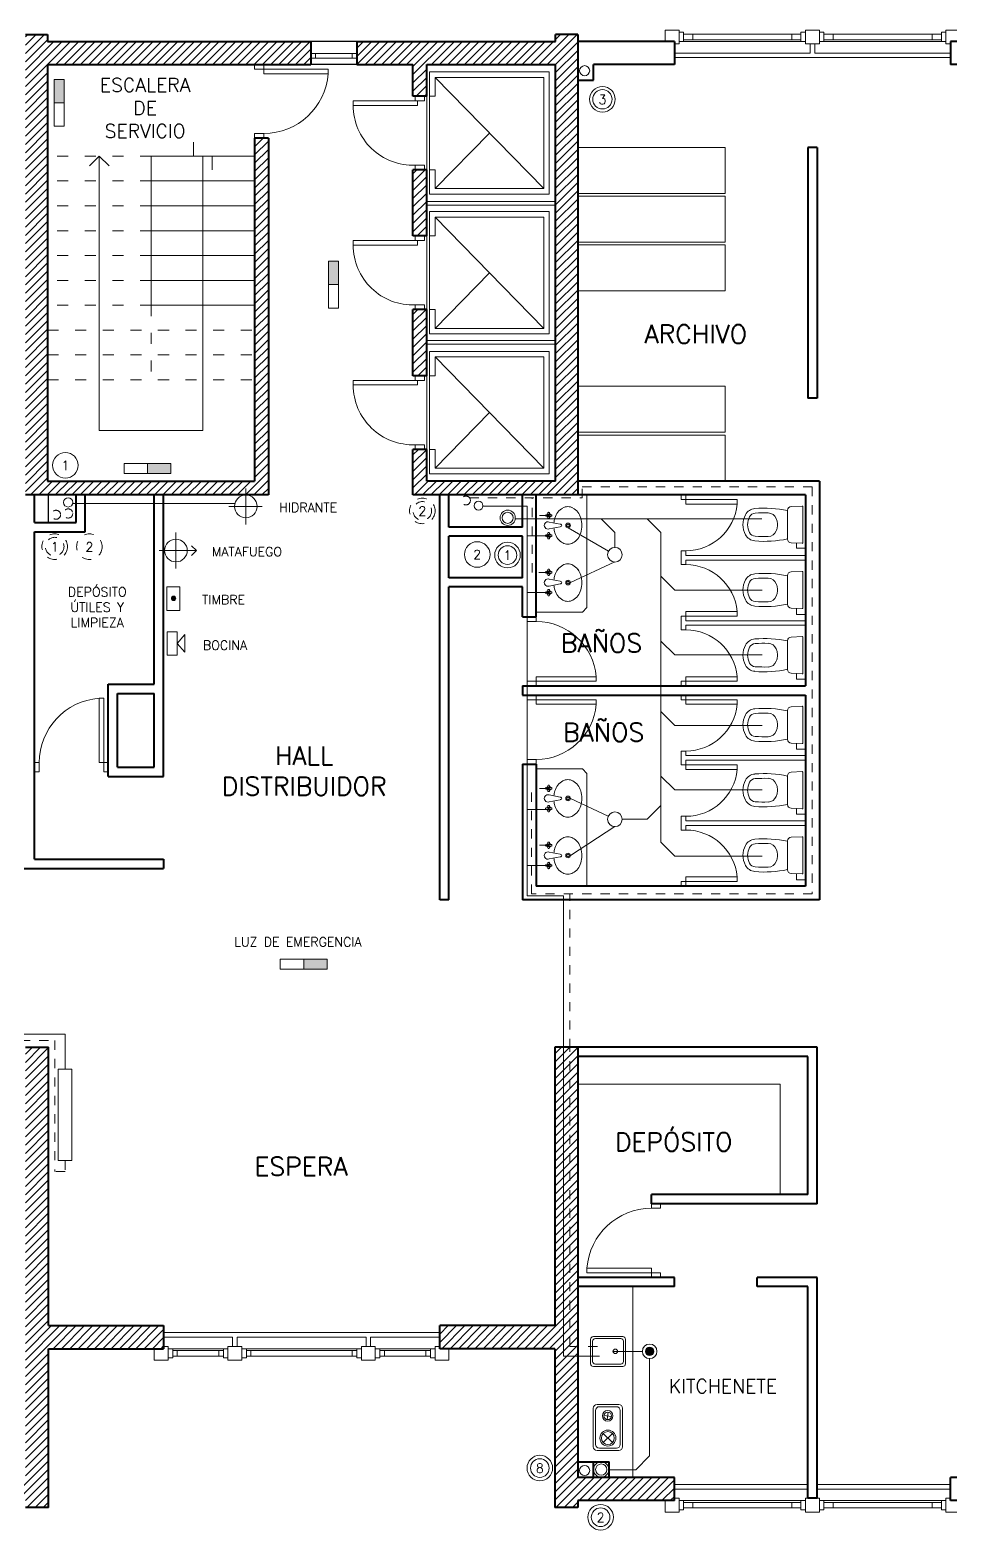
# Model space of a CAD drawing. Extents: x 1018 to 1352, y -109 to 184.
# Drawn here: x 1225.8 to 1235.8, y 7.51 to 23.8 of the extents above; entities that cross this region are included whole.
import ezdxf

# ---------------------------------------------------------------- set-up
doc = ezdxf.new("R2010")
doc.units = 0
doc.header["$LTSCALE"] = 0.5
doc.linetypes.add('ACAD_ISO03W100', pattern=[30, 12, -18])
doc.linetypes.add('DASHED', pattern=[19.05, 12.7, -6.35])
for name, color, linetype, lineweight in [('Agua caliente', 230, 'CONTINUOUS', 18), ('Agua fria', 5, 'ACAD_ISO03W100', 18), ('Carpintería', 55, 'CONTINUOUS', 20), ('Desague primario', 10, 'CONTINUOUS', 18), ('Desague secundario', 30, 'CONTINUOUS', 18), ('Detalles .05', 243, 'CONTINUOUS', 5), ('Detalles 01', 8, 'CONTINUOUS', 9), ('Equipamiento fijo', 31, 'CONTINUOUS', 13), ('Equipamiento movil', 33, 'CONTINUOUS', 9), ('Muros corte', 7, 'CONTINUOUS', 40), ('Muros vista', 253, 'CONTINUOUS', 25), ('Pisos', 252, 'CONTINUOUS', 18), ('Pluviales', 41, 'CONTINUOUS', 18), ('Proyección', 4, 'ACAD_ISO03W100', 18), ('Punta 01', 6, 'CONTINUOUS', 9), ('Punta 015', 64, 'CONTINUOUS', 13), ('Punta 02', 11, 'CONTINUOUS', 20), ('Sist. contra incendio', 1, 'CONTINUOUS', 18), ('Ventilación', 105, 'CONTINUOUS', 18)]:
    doc.layers.add(name, color=color, linetype=linetype, lineweight=lineweight)
doc.styles.add('Texto 1 mm', font='simplex.shx', dxfattribs={"height": 0.1})
doc.styles.add('Texto 1.5 mm', font='simplex.shx', dxfattribs={"height": 0.15})
doc.styles.add('Texto 2 mm', font='simplex.shx', dxfattribs={"height": 0.2})
pattern_1 = [(45, (190.6, -104.45304), (-0.0449012806, 0.0449012806), [])]
pattern_2 = [(45, (60.8, -104.45304), (-0.0449012806, 0.0449012806), [])]

# ---------------------------------------------------------------- blocks, each defined once
blk = doc.blocks.new('inodoro')
at = {"layer": 'Equipamiento fijo'}
for p, q in [((-0.157, 0.165), (0.157, 0.165)), ((-0.197, 0.127), (-0.202, 0.008)), ((0.194, 0), (-0.194, 0)), ((0.197, 0.127), (0.202, 0.008))]:
    blk.add_line(p, q, dxfattribs=at)
for centre, radius, start, end in [((1.09, 0.422), 1.27, 175.4777, 191.6858), ((-0.051, 0.512), 0.125, 117.5857, 175.5072), ((1.095, 0.422), 1.224, 175.5072, 182.1425), ((-0.051, 0.512), 0.075, 117.5857, 175.5072), ((0, 0.415), 0.235, 90, 117.5857), ((0, 0.415), 0.185, 90, 117.5857), ((0, 0.415), 0.235, 62.4143, 90), ((0, 0.415), 0.185, 62.4143, 90), ((0.051, 0.512), 0.075, 4.4928, 62.4143), ((0.051, 0.512), 0.125, 4.4928, 62.4143), ((-1.095, 0.422), 1.224, 357.8575, 4.4928), ((-1.024, 0.418), 1.205, 347.8749, 4.9616), ((-0.028, 0.381), 0.101, 182.7072, 247.2321), ((0.028, 0.381), 0.101, 292.7679, 357.2928), ((-0.157, 0.125), 0.04, 90, 177.3974), ((-0.014, 0.396), 0.12, 243.7978, 262.0389), ((0, 0.483), 0.208, 261.594, 278.406), ((0.014, 0.396), 0.12, 277.9611, 296.2022), ((0.157, 0.125), 0.04, 2.6026, 90), ((-0.194, 0.008), 0.00803, 177.6578, 269.7397), ((0.195, 0.007), 0.00742, 265.6488, 0.2402), ((0.194, 0.008), 0.008, 355.889, 2.6026)]:
    blk.add_arc(centre, radius, start, end, dxfattribs=at)
blk = doc.blocks.new('Lavamanos')
at = {"layer": 'Equipamiento movil'}
for p, q in [((-0.118, -0.158), (-0.138, -0.154)), ((-0.114, -0.154), (-0.118, -0.133)), ((-0.105, -0.154), (-0.101, -0.133)), ((-0.101, -0.158), (-0.08, -0.154)), ((-0.015, -0.037), (-0.038, -0.156)), ((0.013, -0.037), (0.036, -0.156)), ((0.102, -0.158), (0.081, -0.154)), ((0.106, -0.154), (0.102, -0.133)), ((0.115, -0.154), (0.119, -0.133)), ((0.119, -0.158), (0.14, -0.154)), ((-0.118, -0.167), (-0.138, -0.171)), ((-0.114, -0.171), (-0.118, -0.192)), ((-0.105, -0.171), (-0.101, -0.192)), ((-0.101, -0.167), (-0.08, -0.171)), ((0.102, -0.167), (0.081, -0.171)), ((0.106, -0.171), (0.102, -0.192)), ((0.115, -0.171), (0.119, -0.192)), ((0.119, -0.167), (0.14, -0.171))]:
    blk.add_line(p, q, dxfattribs=at)
for centre, radius in [((-0.001, 0.048), 0.0249), ((-0.001, 0.048), 0.014), ((-0.109, -0.162), 0.00541), ((0.11, -0.162), 0.00541)]:
    blk.add_circle(centre, radius, dxfattribs=at)
for centre, radius, start, end in [((-0.019, -0.016), 0.211, 107.1746, 126.7285), ((-0.001, -0.075), 0.272, 90, 107.1746), ((-0.001, -0.075), 0.272, 72.8254, 90), ((0.017, -0.016), 0.211, 53.2715, 72.8254), ((-0.09, 0.045), 0.115, 150.9639, 180), ((-0.09, 0.045), 0.115, 180, 209.0361), ((-0.047, 0.021), 0.164, 126.7285, 150.9639), ((0.045, 0.021), 0.164, 29.0361, 53.2715), ((0.088, 0.045), 0.115, 0, 29.0361), ((0.088, 0.045), 0.115, 330.9639, 360), ((-0.047, 0.069), 0.164, 209.0361, 233.2715), ((-0.019, 0.106), 0.211, 233.2715, 252.8254), ((-0.136, -0.163), 0.00882, 105.2781, 254.7219), ((-0.109, -0.162), 0.0226, 108.6122, 162.265), ((-0.109, -0.136), 0.00882, 15.2781, 164.7219), ((-0.109, -0.162), 0.00976, 119.0054, 153.1041), ((-0.117, -0.163), 0.00254, 349.6493, 12.8593), ((-0.109, -0.155), 0.00254, 259.6493, 282.8593), ((-0.109, -0.162), 0.00976, 29.0054, 63.1041), ((-0.101, -0.162), 0.00254, 169.6493, 192.8593), ((-0.109, -0.162), 0.0226, 18.6122, 72.265), ((-0.001, 0.165), 0.272, 252.8254, 264.2829), ((-0.083, -0.162), 0.00882, 285.2781, 74.7219), ((-0.001, -0.171), 0.0398, 158.1761, 21.8239), ((-0.001, -0.035), 0.014, 352.3829, 187.2442), ((-0.001, 0.165), 0.272, 275.7171, 287.1746), ((0.084, -0.162), 0.00882, 105.2781, 254.7219), ((0.017, 0.106), 0.211, 287.1746, 306.7285), ((0.11, -0.162), 0.0226, 107.735, 161.3878), ((0.111, -0.136), 0.00882, 15.2781, 164.7219), ((0.11, -0.162), 0.00976, 116.8959, 150.9946), ((0.103, -0.162), 0.00254, 347.1407, 10.3507), ((0.111, -0.155), 0.00254, 257.1407, 280.3507), ((0.11, -0.162), 0.00976, 26.8959, 60.9946), ((0.118, -0.163), 0.00254, 167.1407, 190.3507), ((0.11, -0.162), 0.0226, 17.735, 71.3878), ((0.137, -0.163), 0.00882, 285.2781, 74.7219), ((0.045, 0.069), 0.164, 306.7285, 330.9639), ((-0.109, -0.162), 0.0226, 198.6122, 252.265), ((-0.109, -0.162), 0.00976, 209.0054, 243.1041), ((-0.109, -0.189), 0.00882, 195.2781, 344.7219), ((-0.109, -0.17), 0.00254, 79.6493, 102.8593), ((-0.109, -0.162), 0.00976, 299.0054, 333.1041), ((-0.109, -0.162), 0.0226, 288.6122, 342.265), ((0.11, -0.162), 0.0226, 197.735, 251.3878), ((0.11, -0.162), 0.00976, 206.8959, 240.9946), ((0.11, -0.189), 0.00882, 195.2781, 344.7219), ((0.11, -0.17), 0.00254, 77.1407, 100.3507), ((0.11, -0.162), 0.00976, 296.8959, 330.9946), ((0.11, -0.162), 0.0226, 287.735, 341.3878)]:
    blk.add_arc(centre, radius, start, end, dxfattribs=at)

msp = doc.modelspace()

# ---------------------------------------------------------------- hatches: boundary and pattern name
at = {"layer": 'Desague primario'}
msp.add_hatch(color=256, dxfattribs=at).paths.add_polyline_path([(1232.573, 9.448, 1), (1232.48, 9.448, 1)])
at = {"layer": 'Detalles 01'}
h = msp.add_hatch(dxfattribs=at)
h.set_pattern_fill('ANSI31,_O', color=256, scale=0.02)
h.set_pattern_definition([(45, (0, -104.45304), (-0.0449012806, 0.0449012806), [])])
h.paths.add_polyline_path([(1228.846, 23.677), (1227.746, 23.677), (1227.746, 23.427), (1228.846, 23.427)])
h.paths.add_polyline_path([(1227.746, 23.677), (1225.986, 23.677), (1225.986, 23.752), (1225.746, 23.752), (1225.746, 18.752), (1227.746, 18.752), (1227.746, 18.902), (1225.986, 18.902), (1225.986, 23.427), (1227.746, 23.427)])
h.paths.add_polyline_path([(1228.386, 22.627), (1228.236, 22.627), (1228.236, 18.902), (1227.746, 18.902), (1227.746, 18.752), (1228.386, 18.752)])
h = msp.add_hatch(dxfattribs=at)
h.set_pattern_fill('ANSI31', color=256, scale=0.02, style=0)
h.set_pattern_definition(pattern_1)
h.paths.add_polyline_path([(1231.746, 23.752), (1231.506, 23.752), (1231.506, 23.677), (1229.346, 23.677), (1229.346, 23.427), (1229.956, 23.427), (1229.956, 23.083), (1230.106, 23.083), (1230.106, 23.427), (1231.506, 23.427), (1231.506, 18.902), (1230.106, 18.902), (1230.106, 19.246), (1229.956, 19.246), (1229.956, 18.752), (1231.746, 18.752)])
h.paths.add_polyline_path([(1230.106, 22.283), (1229.956, 22.283), (1229.956, 21.565), (1230.106, 21.565)], flags=17)
h = msp.add_hatch(dxfattribs=at)
h.set_pattern_fill('ANSI31', color=256, scale=0.02, style=0)
h.set_pattern_definition(pattern_1)
h.paths.add_polyline_path([(1230.106, 20.765), (1229.956, 20.765), (1229.956, 20.046), (1230.106, 20.046)])
h = msp.add_hatch(dxfattribs=at)
h.set_pattern_fill('ANSI31,_O', color=256, scale=0.02)
h.set_pattern_definition(pattern_2)
h.paths.add_polyline_path([(1225.746, 8.077), (1224.696, 8.077), (1224.696, 7.827), (1225.746, 7.827), (1225.746, 7.752), (1225.996, 7.752), (1225.996, 9.477), (1227.246, 9.477), (1227.246, 9.727), (1225.996, 9.727), (1225.996, 12.752), (1225.746, 12.752)])
h = msp.add_hatch(dxfattribs=at)
h.set_pattern_fill('ANSI31,_O', color=256, scale=0.02)
h.set_pattern_definition(pattern_2)
h.paths.add_polyline_path([(1231.746, 12.752), (1231.496, 12.752), (1231.496, 9.727), (1230.246, 9.727), (1230.246, 9.477), (1231.496, 9.477), (1231.496, 7.752), (1231.746, 7.752), (1231.746, 7.827), (1232.796, 7.827), (1232.796, 8.077), (1231.746, 8.077)])
at = {"layer": 'Punta 01', "lineweight": 20, "ltscale": 0.01}
for points in [[(1226.059, 23.01), (1226.168, 23.01), (1226.168, 23.264), (1226.059, 23.264)], [(1229.037, 21.036), (1229.146, 21.036), (1229.146, 21.29), (1229.037, 21.29)], [(1227.073, 19.092), (1227.073, 18.983), (1227.327, 18.983), (1227.327, 19.092)], [(1227.379, 17.628, 1), (1227.331, 17.628, 1)], [(1228.769, 13.709), (1228.769, 13.6), (1229.023, 13.6), (1229.023, 13.709)]]:
    msp.add_hatch(color=256, dxfattribs=at).paths.add_polyline_path(points)

# ---------------------------------------------------------------- linework, layer by layer
at = {"layer": 'Agua caliente', "lineweight": 20, "ltscale": 0.01}
for p, q in [((1230.719, 18.629), (1231.197, 18.629)), ((1231.197, 18.629), (1231.197, 14.726)), ((1231.431, 18.308), (1231.197, 18.308)), ((1231.431, 17.691), (1231.197, 17.691)), ((1231.431, 15.336), (1231.197, 15.336)), ((1231.431, 14.726), (1231.197, 14.726)), ((1231.197, 14.726), (1231.197, 14.397)), ((1231.197, 14.397), (1231.592, 14.397)), ((1231.592, 14.397), (1231.592, 12.743)), ((1225.641, 12.892), (1226.176, 12.892)), ((1226.176, 12.892), (1226.176, 12.513)), ((1231.592, 12.752), (1231.592, 9.394)), ((1231.592, 9.394), (1231.981, 9.394))]:
    msp.add_line(p, q, dxfattribs=at)
for centre, radius in [((1230.668, 18.634), 0.0486), ((1230.654, 18.104), 0.139)]:
    msp.add_circle(centre, radius, dxfattribs=at)
at = {"layer": 'Agua fria', "linetype": 'DASHED', "lineweight": 20, "ltscale": 0.01}
for p, q in [((1231.795, 18.719), (1231.795, 18.839)), ((1231.795, 18.839), (1234.294, 18.839)), ((1234.294, 18.839), (1234.294, 14.419)), ((1230.57, 18.719), (1231.795, 18.719)), ((1231.252, 17.91), (1231.252, 18.719)), ((1231.431, 18.528), (1231.252, 18.528)), ((1234.123, 18.228), (1234.123, 18.173)), ((1234.123, 18.173), (1234.294, 18.173)), ((1231.423, 17.91), (1231.252, 17.91)), ((1234.123, 17.52), (1234.123, 17.453)), ((1234.123, 17.453), (1234.294, 17.453)), ((1234.123, 16.812), (1234.123, 16.751)), ((1234.123, 16.751), (1234.294, 16.751)), ((1234.123, 16.053), (1234.123, 15.991)), ((1234.123, 15.991), (1234.294, 15.991)), ((1231.242, 14.419), (1231.242, 15.563)), ((1231.431, 15.563), (1231.242, 15.563)), ((1234.123, 15.345), (1234.123, 15.284)), ((1234.123, 15.284), (1234.294, 15.284)), ((1231.431, 14.946), (1231.242, 14.946)), ((1234.123, 14.637), (1234.123, 14.57)), ((1234.123, 14.57), (1234.294, 14.57)), ((1234.294, 14.419), (1231.242, 14.419))]:
    msp.add_line(p, q, dxfattribs=at)
at = {"layer": 'Agua fria', "lineweight": 20, "ltscale": 0.01}
for p, q in [((1231.659, 12.743), (1231.659, 14.419)), ((1225.696, 12.824), (1226.065, 12.824)), ((1226.065, 12.824), (1226.065, 11.4)), ((1231.659, 9.5), (1231.659, 12.752)), ((1226.176, 11.521), (1226.176, 11.4)), ((1226.176, 11.4), (1226.065, 11.4)), ((1231.659, 9.5), (1231.982, 9.5))]:
    msp.add_line(p, q, dxfattribs=at)
at = {"layer": 'Agua fria', "linetype": 'DASHED', "lineweight": 20, "ltscale": 0.01}
for centre, radius in [((1230.531, 18.691), 0.0486), ((1226.079, 18.536), 0.0486), ((1226.21, 18.55), 0.0498), ((1230.058, 18.578), 0.139), ((1230.058, 18.578), 0.101), ((1226.064, 18.19), 0.139), ((1226.064, 18.19), 0.101), ((1226.441, 18.189), 0.139)]:
    msp.add_circle(centre, radius, dxfattribs=at)
at = {"layer": 'Carpintería'}
for p, q in [((1232.846, 23.802), (1232.696, 23.802)), ((1232.696, 23.802), (1232.696, 23.677)), ((1232.846, 23.802), (1232.846, 23.652)), ((1234.371, 23.802), (1234.221, 23.802)), ((1234.221, 23.802), (1234.221, 23.652)), ((1234.371, 23.802), (1234.371, 23.652)), ((1235.746, 23.802), (1235.746, 23.652)), ((1235.746, 23.802), (1235.896, 23.802)), ((1232.846, 23.652), (1232.796, 23.652)), ((1232.846, 23.777), (1232.896, 23.777)), ((1232.896, 23.677), (1232.846, 23.677)), ((1232.896, 23.777), (1232.896, 23.677)), ((1232.896, 23.757), (1234.171, 23.757)), ((1232.896, 23.697), (1234.171, 23.697)), ((1232.996, 23.757), (1232.996, 23.697)), ((1234.071, 23.757), (1234.071, 23.697)), ((1234.221, 23.777), (1234.171, 23.777)), ((1234.171, 23.677), (1234.171, 23.777)), ((1234.171, 23.677), (1234.221, 23.677)), ((1234.371, 23.652), (1234.221, 23.652)), ((1234.371, 23.777), (1234.421, 23.777)), ((1234.421, 23.677), (1234.371, 23.677)), ((1234.421, 23.777), (1234.421, 23.677)), ((1234.421, 23.757), (1235.696, 23.757)), ((1234.421, 23.697), (1235.696, 23.697)), ((1234.521, 23.757), (1234.521, 23.697)), ((1235.596, 23.757), (1235.596, 23.697)), ((1235.696, 23.777), (1235.696, 23.677)), ((1235.746, 23.777), (1235.696, 23.777)), ((1235.696, 23.677), (1235.746, 23.677)), ((1235.746, 23.652), (1235.796, 23.652)), ((1229.346, 23.547), (1228.846, 23.547)), ((1229.346, 23.497), (1228.846, 23.497)), ((1228.896, 23.547), (1228.896, 23.497)), ((1229.296, 23.547), (1229.296, 23.497)), ((1228.236, 23.377), (1228.236, 23.427)), ((1228.236, 23.377), (1228.336, 23.377)), ((1228.336, 23.377), (1228.336, 23.427)), ((1228.336, 23.377), (1229.036, 23.377)), ((1228.336, 23.327), (1228.336, 23.377)), ((1229.036, 23.327), (1228.336, 23.327)), ((1229.036, 23.377), (1229.036, 23.327)), ((1230.136, 23.347), (1231.436, 23.347)), ((1230.136, 23.083), (1230.136, 23.347)), ((1231.436, 22.019), (1231.436, 23.347)), ((1230.196, 23.287), (1231.376, 23.287)), ((1230.196, 23.083), (1230.196, 23.287)), ((1231.376, 22.079), (1231.376, 23.287)), ((1230.006, 23.033), (1229.306, 23.033)), ((1229.306, 22.983), (1229.306, 23.033)), ((1230.006, 22.983), (1229.306, 22.983)), ((1229.981, 23.033), (1229.981, 23.083)), ((1230.081, 23.033), (1229.981, 23.033)), ((1230.006, 22.983), (1230.006, 23.033)), ((1230.081, 23.033), (1230.081, 23.083)), ((1230.136, 23.083), (1230.196, 23.083)), ((1228.336, 22.677), (1228.236, 22.677)), ((1228.236, 22.677), (1228.236, 22.627)), ((1228.336, 22.677), (1228.336, 22.627)), ((1230.081, 22.333), (1229.981, 22.333)), ((1229.981, 22.333), (1229.981, 22.283)), ((1230.081, 22.333), (1230.081, 22.283)), ((1230.136, 22.019), (1230.136, 22.283)), ((1230.136, 22.283), (1230.196, 22.283)), ((1230.196, 22.079), (1230.196, 22.283)), ((1231.436, 22.019), (1230.136, 22.019)), ((1231.376, 22.079), (1230.196, 22.079)), ((1230.136, 21.829), (1231.436, 21.829)), ((1230.136, 21.565), (1230.136, 21.829)), ((1230.196, 21.769), (1231.376, 21.769)), ((1230.196, 21.565), (1230.196, 21.769)), ((1231.376, 20.56), (1231.376, 21.769)), ((1231.436, 20.5), (1231.436, 21.829)), ((1230.006, 21.515), (1229.306, 21.515)), ((1229.306, 21.465), (1229.306, 21.515)), ((1229.981, 21.515), (1229.981, 21.565)), ((1230.081, 21.515), (1229.981, 21.515)), ((1230.006, 21.465), (1230.006, 21.515)), ((1230.081, 21.515), (1230.081, 21.565)), ((1230.136, 21.565), (1230.196, 21.565)), ((1230.006, 21.465), (1229.306, 21.465)), ((1230.081, 20.815), (1229.981, 20.815)), ((1229.981, 20.815), (1229.981, 20.765)), ((1230.081, 20.815), (1230.081, 20.765)), ((1230.136, 20.5), (1230.136, 20.765)), ((1230.136, 20.765), (1230.196, 20.765)), ((1230.196, 20.56), (1230.196, 20.765)), ((1231.376, 20.56), (1230.196, 20.56)), ((1231.436, 20.5), (1230.136, 20.5)), ((1230.136, 20.31), (1231.436, 20.31)), ((1230.136, 20.046), (1230.136, 20.31)), ((1230.196, 20.25), (1231.376, 20.25)), ((1230.196, 20.046), (1230.196, 20.25)), ((1231.376, 19.042), (1231.376, 20.25)), ((1231.436, 18.982), (1231.436, 20.31)), ((1229.981, 19.996), (1229.981, 20.046)), ((1230.081, 19.996), (1230.081, 20.046)), ((1230.136, 20.046), (1230.196, 20.046)), ((1230.006, 19.996), (1229.306, 19.996)), ((1229.306, 19.946), (1229.306, 19.996)), ((1230.006, 19.946), (1229.306, 19.946)), ((1230.081, 19.996), (1229.981, 19.996)), ((1230.006, 19.946), (1230.006, 19.996)), ((1230.081, 19.296), (1229.981, 19.296)), ((1229.981, 19.296), (1229.981, 19.246)), ((1230.081, 19.296), (1230.081, 19.246)), ((1230.136, 18.982), (1230.136, 19.246)), ((1230.136, 19.246), (1230.196, 19.246)), ((1230.196, 19.042), (1230.196, 19.246)), ((1231.436, 18.982), (1230.136, 18.982)), ((1231.376, 19.042), (1230.196, 19.042)), ((1232.871, 18.702), (1232.871, 18.752)), ((1232.921, 18.702), (1232.921, 18.752)), ((1232.921, 18.702), (1232.871, 18.702)), ((1232.921, 18.702), (1233.479, 18.702)), ((1232.921, 18.702), (1232.921, 18.652)), ((1232.921, 18.652), (1233.479, 18.652)), ((1233.479, 18.702), (1233.479, 18.652)), ((1232.921, 18.144), (1232.871, 18.144)), ((1232.871, 17.994), (1232.871, 18.144)), ((1232.921, 18.094), (1232.921, 18.144)), ((1234.221, 18.094), (1232.921, 18.094)), ((1232.921, 17.994), (1232.871, 17.994)), ((1234.221, 18.044), (1232.921, 18.044)), ((1232.921, 17.994), (1232.921, 18.044)), ((1232.921, 17.485), (1233.479, 17.485)), ((1232.921, 17.485), (1232.921, 17.435)), ((1233.479, 17.485), (1233.479, 17.435)), ((1231.196, 17.427), (1231.196, 17.377)), ((1231.196, 17.377), (1231.296, 17.377)), ((1231.296, 17.377), (1231.296, 17.427)), ((1232.871, 17.435), (1232.921, 17.435)), ((1232.871, 17.285), (1232.871, 17.435)), ((1232.871, 17.285), (1232.921, 17.285)), ((1232.921, 17.385), (1232.921, 17.435)), ((1232.921, 17.435), (1233.479, 17.435)), ((1232.921, 17.385), (1234.221, 17.385)), ((1232.921, 17.335), (1234.221, 17.335)), ((1232.921, 17.285), (1232.921, 17.335)), ((1231.196, 16.727), (1231.296, 16.727)), ((1231.196, 16.677), (1231.196, 16.727)), ((1231.946, 16.777), (1231.296, 16.777)), ((1231.296, 16.777), (1231.296, 16.727)), ((1231.296, 16.727), (1231.296, 16.677)), ((1231.296, 16.727), (1231.946, 16.727)), ((1231.946, 16.727), (1231.946, 16.777)), ((1232.871, 16.677), (1232.871, 16.727)), ((1232.871, 16.727), (1232.921, 16.727)), ((1232.921, 16.777), (1233.479, 16.777)), ((1232.921, 16.777), (1232.921, 16.727)), ((1232.921, 16.677), (1232.921, 16.727)), ((1232.921, 16.727), (1233.479, 16.727)), ((1233.479, 16.777), (1233.479, 16.727)), ((1226.596, 16.544), (1226.546, 16.544)), ((1226.546, 16.544), (1226.546, 15.844)), ((1226.596, 15.844), (1226.596, 16.544)), ((1231.196, 16.577), (1231.196, 16.527)), ((1231.196, 16.527), (1231.296, 16.527)), ((1231.296, 16.527), (1231.296, 16.577)), ((1231.296, 16.527), (1231.946, 16.527)), ((1231.296, 16.477), (1231.296, 16.527)), ((1231.946, 16.477), (1231.296, 16.477)), ((1231.946, 16.527), (1231.946, 16.477)), ((1232.871, 16.577), (1232.871, 16.527)), ((1232.871, 16.527), (1232.921, 16.527)), ((1232.921, 16.577), (1232.921, 16.527)), ((1232.921, 16.527), (1233.479, 16.527)), ((1232.921, 16.477), (1232.921, 16.527)), ((1232.921, 16.477), (1233.479, 16.477)), ((1233.479, 16.477), (1233.479, 16.527)), ((1225.896, 15.844), (1225.846, 15.844)), ((1225.896, 15.744), (1225.896, 15.844)), ((1226.546, 15.844), (1226.596, 15.844)), ((1226.596, 15.744), (1226.596, 15.844)), ((1226.596, 15.844), (1226.646, 15.844)), ((1231.196, 15.877), (1231.296, 15.877)), ((1231.196, 15.827), (1231.196, 15.877)), ((1231.296, 15.877), (1231.296, 15.827)), ((1232.871, 15.969), (1232.921, 15.969)), ((1232.871, 15.969), (1232.871, 15.819)), ((1232.871, 15.819), (1232.921, 15.819)), ((1232.921, 15.969), (1232.921, 15.919)), ((1232.921, 15.919), (1234.221, 15.919)), ((1232.921, 15.869), (1234.221, 15.869)), ((1232.921, 15.869), (1232.921, 15.819)), ((1232.921, 15.819), (1233.479, 15.819)), ((1232.921, 15.769), (1232.921, 15.819)), ((1233.479, 15.769), (1233.479, 15.819)), ((1225.896, 15.744), (1225.846, 15.744)), ((1226.596, 15.744), (1226.646, 15.744)), ((1232.921, 15.769), (1233.479, 15.769)), ((1232.921, 15.26), (1232.871, 15.26)), ((1232.871, 15.26), (1232.871, 15.11)), ((1232.921, 15.26), (1232.921, 15.21)), ((1234.221, 15.21), (1232.921, 15.21)), ((1234.221, 15.16), (1232.921, 15.16)), ((1232.921, 15.16), (1232.921, 15.11)), ((1232.921, 15.11), (1232.871, 15.11)), ((1232.921, 14.552), (1232.871, 14.552)), ((1232.871, 14.552), (1232.871, 14.502)), ((1232.921, 14.602), (1233.479, 14.602)), ((1232.921, 14.552), (1232.921, 14.602)), ((1232.921, 14.552), (1232.921, 14.502)), ((1232.921, 14.552), (1233.479, 14.552)), ((1233.479, 14.552), (1233.479, 14.602)), ((1232.546, 11.002), (1232.546, 11.052)), ((1232.646, 11.002), (1232.546, 11.002)), ((1232.646, 11.002), (1232.646, 11.052)), ((1231.846, 10.302), (1231.846, 10.352)), ((1231.846, 10.352), (1232.546, 10.352)), ((1232.546, 10.302), (1231.846, 10.302)), ((1232.546, 10.352), (1232.546, 10.302)), ((1232.646, 10.302), (1232.546, 10.302)), ((1232.546, 10.302), (1232.546, 10.252)), ((1232.646, 10.302), (1232.646, 10.252)), ((1227.146, 9.352), (1227.146, 9.477)), ((1227.296, 9.502), (1227.246, 9.502)), ((1227.296, 9.352), (1227.296, 9.502)), ((1227.346, 9.477), (1227.296, 9.477)), ((1227.346, 9.377), (1227.346, 9.477)), ((1227.896, 9.457), (1227.346, 9.457)), ((1227.396, 9.397), (1227.396, 9.457)), ((1227.846, 9.397), (1227.846, 9.457)), ((1227.896, 9.377), (1227.896, 9.477)), ((1227.946, 9.477), (1227.896, 9.477)), ((1228.096, 9.502), (1227.946, 9.502)), ((1227.946, 9.502), (1227.946, 9.352)), ((1228.096, 9.502), (1228.096, 9.352)), ((1228.096, 9.477), (1228.146, 9.477)), ((1228.146, 9.377), (1228.146, 9.477)), ((1229.346, 9.457), (1228.146, 9.457)), ((1228.196, 9.397), (1228.196, 9.457)), ((1229.296, 9.397), (1229.296, 9.457)), ((1229.396, 9.477), (1229.346, 9.477)), ((1229.346, 9.377), (1229.346, 9.477)), ((1229.546, 9.502), (1229.396, 9.502)), ((1229.396, 9.502), (1229.396, 9.352)), ((1229.546, 9.502), (1229.546, 9.352)), ((1229.546, 9.477), (1229.596, 9.477)), ((1229.596, 9.377), (1229.596, 9.477)), ((1230.146, 9.457), (1229.596, 9.457)), ((1229.646, 9.397), (1229.646, 9.457)), ((1230.096, 9.397), (1230.096, 9.457)), ((1230.146, 9.377), (1230.146, 9.477)), ((1230.146, 9.477), (1230.196, 9.477)), ((1230.196, 9.352), (1230.196, 9.502)), ((1230.196, 9.502), (1230.246, 9.502)), ((1230.346, 9.352), (1230.346, 9.477)), ((1227.296, 9.352), (1227.146, 9.352)), ((1227.346, 9.377), (1227.296, 9.377)), ((1227.896, 9.397), (1227.346, 9.397)), ((1227.946, 9.377), (1227.896, 9.377)), ((1228.096, 9.352), (1227.946, 9.352)), ((1228.146, 9.377), (1228.096, 9.377)), ((1229.346, 9.397), (1228.146, 9.397)), ((1229.396, 9.377), (1229.346, 9.377)), ((1229.546, 9.352), (1229.396, 9.352)), ((1229.596, 9.377), (1229.546, 9.377)), ((1230.146, 9.397), (1229.596, 9.397)), ((1230.146, 9.377), (1230.196, 9.377)), ((1230.196, 9.352), (1230.346, 9.352)), ((1232.696, 7.702), (1232.696, 7.827)), ((1232.846, 7.852), (1232.796, 7.852)), ((1232.846, 7.702), (1232.846, 7.852)), ((1232.896, 7.827), (1232.846, 7.827)), ((1232.896, 7.727), (1232.896, 7.827)), ((1234.171, 7.827), (1234.171, 7.727)), ((1234.171, 7.827), (1234.221, 7.827)), ((1234.221, 7.702), (1234.221, 7.852)), ((1234.246, 7.852), (1234.221, 7.852)), ((1234.371, 7.852), (1234.346, 7.852)), ((1234.371, 7.702), (1234.371, 7.852)), ((1234.421, 7.827), (1234.371, 7.827)), ((1234.421, 7.727), (1234.421, 7.827)), ((1235.696, 7.727), (1235.696, 7.827)), ((1235.696, 7.827), (1235.746, 7.827)), ((1235.746, 7.702), (1235.746, 7.852)), ((1235.746, 7.852), (1235.796, 7.852)), ((1232.846, 7.702), (1232.696, 7.702)), ((1232.846, 7.727), (1232.896, 7.727)), ((1232.896, 7.807), (1234.171, 7.807)), ((1232.896, 7.747), (1234.171, 7.747)), ((1232.996, 7.747), (1232.996, 7.807)), ((1234.071, 7.747), (1234.071, 7.807)), ((1234.221, 7.727), (1234.171, 7.727)), ((1234.371, 7.702), (1234.221, 7.702)), ((1234.371, 7.727), (1234.421, 7.727)), ((1234.421, 7.807), (1235.696, 7.807)), ((1234.421, 7.747), (1235.696, 7.747)), ((1234.521, 7.747), (1234.521, 7.807)), ((1235.596, 7.747), (1235.596, 7.807)), ((1235.746, 7.727), (1235.696, 7.727)), ((1235.746, 7.702), (1235.896, 7.702))]:
    msp.add_line(p, q, dxfattribs=at)
at = {"layer": 'Desague primario'}
for p, q in [((1231.999, 18.493), (1231.072, 18.493)), ((1231.999, 18.493), (1233.746, 18.493)), ((1232.149, 18.343), (1231.999, 18.493)), ((1232.649, 18.343), (1232.499, 18.493)), ((1232.149, 18.182), (1232.149, 18.343)), ((1232.649, 18.252), (1232.649, 18.343)), ((1232.649, 14.978), (1232.649, 18.252)), ((1232.799, 17.718), (1232.649, 17.868)), ((1233.749, 17.718), (1232.799, 17.718)), ((1232.799, 17.014), (1232.649, 17.164)), ((1233.749, 17.014), (1232.799, 17.014)), ((1232.799, 16.247), (1232.649, 16.397)), ((1233.749, 16.247), (1232.799, 16.247)), ((1232.799, 15.547), (1232.649, 15.697)), ((1233.749, 15.547), (1232.799, 15.547)), ((1232.499, 15.228), (1232.649, 15.378)), ((1232.229, 15.228), (1232.499, 15.228)), ((1232.799, 14.828), (1232.649, 14.978)), ((1233.749, 14.828), (1232.799, 14.828)), ((1232.573, 9.452), (1232.481, 9.452))]:
    msp.add_line(p, q, dxfattribs=at)
at = {"layer": 'Desague primario', "lineweight": 20, "ltscale": 0.01}
for p, q in [((1232.448, 9.448), (1232.13, 9.448)), ((1232.527, 9.368), (1232.527, 8.312)), ((1232.377, 8.162), (1232.527, 8.312)), ((1232.086, 8.162), (1232.377, 8.162))]:
    msp.add_line(p, q, dxfattribs=at)
at = {"layer": 'Desague primario'}
for centre, radius in [((1230.985, 18.503), 0.0605), ((1230.983, 18.098), 0.101), ((1232.527, 9.448), 0.0793), ((1232.527, 9.448), 0.0464), ((1232.001, 8.164), 0.0605), ((1231.994, 7.646), 0.101)]:
    msp.add_circle(centre, radius, dxfattribs=at)
at = {"layer": 'Desague secundario'}
for p, q in [((1231.642, 18.395), (1232.081, 18.142)), ((1231.667, 17.799), (1232.149, 18.023)), ((1231.667, 15.455), (1232.078, 15.262)), ((1231.667, 14.834), (1232.149, 15.149))]:
    msp.add_line(p, q, dxfattribs=at)
for centre in [(1232.149, 18.102), (1232.149, 15.228)]:
    msp.add_circle(centre, 0.0793, dxfattribs=at)
at = {"layer": 'Detalles .05'}
for p, q in [((1230.106, 21.939), (1231.506, 21.939)), ((1230.106, 21.899), (1231.506, 21.899)), ((1231.506, 20.43), (1230.106, 20.43)), ((1231.506, 20.39), (1230.106, 20.39))]:
    msp.add_line(p, q, dxfattribs=at)
at = {"layer": 'Detalles 01'}
for p, q in [((1234.171, 23.677), (1232.896, 23.677)), ((1234.271, 23.652), (1234.271, 23.552)), ((1234.321, 23.652), (1234.321, 23.552)), ((1235.696, 23.677), (1234.421, 23.677)), ((1234.271, 23.552), (1232.796, 23.552)), ((1235.796, 23.502), (1232.796, 23.502)), ((1235.796, 23.552), (1234.321, 23.552)), ((1230.196, 23.287), (1231.376, 22.079)), ((1230.136, 23.083), (1230.136, 22.283)), ((1230.786, 22.683), (1230.196, 22.079)), ((1227.573, 22.582), (1227.573, 22.432)), ((1226.442, 22.326), (1226.548, 22.432)), ((1226.548, 22.432), (1226.548, 19.452)), ((1226.654, 22.326), (1226.548, 22.432)), ((1227.673, 22.432), (1227.673, 19.452)), ((1227.773, 22.432), (1227.773, 22.282)), ((1230.196, 21.769), (1231.376, 20.56)), ((1230.136, 21.565), (1230.136, 20.765)), ((1230.786, 21.165), (1230.196, 20.56)), ((1230.196, 20.25), (1231.376, 19.042)), ((1230.136, 20.046), (1230.136, 19.246)), ((1230.786, 19.646), (1230.196, 19.042)), ((1226.548, 19.452), (1227.673, 19.452)), ((1227.246, 9.652), (1230.246, 9.652)), ((1227.246, 9.602), (1227.996, 9.602)), ((1227.896, 9.477), (1227.346, 9.477)), ((1227.996, 9.502), (1227.996, 9.602)), ((1228.046, 9.502), (1228.046, 9.602)), ((1228.046, 9.602), (1229.446, 9.602)), ((1229.346, 9.477), (1228.146, 9.477)), ((1229.446, 9.502), (1229.446, 9.602)), ((1229.496, 9.502), (1229.496, 9.602)), ((1229.496, 9.602), (1230.246, 9.602)), ((1230.146, 9.477), (1229.596, 9.477)), ((1234.246, 8.002), (1232.796, 8.002)), ((1235.796, 8.002), (1234.346, 8.002)), ((1234.246, 7.952), (1232.796, 7.952)), ((1234.171, 7.827), (1232.896, 7.827)), ((1235.796, 7.952), (1234.346, 7.952)), ((1235.696, 7.827), (1234.421, 7.827))]:
    msp.add_line(p, q, dxfattribs=at)
for centre, radius, start, end in [((1228.334, 23.381), 0.703, 270.1171, 355.6407), ((1229.956, 22.983), 0.65, 180, 272.1618), ((1229.956, 21.465), 0.65, 180, 272.1618), ((1229.956, 19.946), 0.65, 180, 272.1618), ((1232.919, 18.707), 0.563, 270.1902, 354.4422), ((1232.919, 17.431), 0.563, 5.5578, 89.8098), ((1231.294, 16.723), 0.654, 4.7184, 89.8628), ((1232.919, 16.723), 0.563, 5.5578, 89.8098), ((1226.599, 15.842), 0.703, 94.3593, 179.8829), ((1231.294, 16.531), 0.654, 270.1372, 355.2816), ((1232.919, 16.532), 0.563, 270.1902, 354.4422), ((1232.919, 15.823), 0.563, 270.1902, 354.4422), ((1232.919, 14.548), 0.563, 5.5578, 89.8098), ((1232.547, 10.299), 0.703, 90.1171, 175.6407)]:
    msp.add_arc(centre, radius, start, end, dxfattribs=at)
at = {"layer": 'Equipamiento fijo'}
for p, q in [((1233.346, 22.527), (1231.746, 22.527)), ((1233.346, 22.527), (1233.346, 22.027)), ((1233.346, 22.027), (1231.746, 22.027)), ((1233.346, 21.997), (1231.746, 21.997)), ((1233.346, 21.997), (1233.346, 21.497)), ((1233.346, 21.497), (1231.746, 21.497)), ((1233.346, 21.467), (1231.746, 21.467)), ((1233.346, 21.467), (1233.346, 20.967)), ((1233.346, 20.967), (1231.746, 20.967)), ((1233.346, 19.932), (1231.746, 19.932)), ((1233.346, 19.932), (1233.346, 19.432)), ((1233.346, 19.432), (1231.746, 19.432)), ((1233.346, 19.402), (1231.746, 19.402)), ((1233.346, 19.402), (1233.346, 18.902)), ((1231.846, 17.527), (1231.846, 18.752)), ((1231.796, 17.477), (1231.296, 17.477)), ((1231.796, 17.477), (1231.846, 17.527)), ((1231.796, 15.777), (1231.296, 15.777)), ((1231.796, 15.777), (1231.846, 15.727)), ((1231.846, 15.727), (1231.846, 14.502)), ((1233.946, 12.352), (1231.746, 12.352)), ((1233.946, 11.152), (1233.946, 12.352)), ((1232.346, 8.077), (1232.346, 10.152))]:
    msp.add_line(p, q, dxfattribs=at)
at = {"layer": 'Equipamiento movil'}
for p, q in [((1231.886, 9.578), (1231.886, 9.313)), ((1231.907, 9.339), (1231.907, 9.557)), ((1232.235, 9.608), (1231.916, 9.608)), ((1231.937, 9.587), (1232.213, 9.587)), ((1232.243, 9.557), (1232.243, 9.339)), ((1232.265, 9.313), (1232.265, 9.578)), ((1232.213, 9.309), (1231.937, 9.309)), ((1231.916, 9.283), (1232.235, 9.283)), ((1231.915, 8.83), (1231.915, 8.412)), ((1231.94, 8.805), (1231.94, 8.437)), ((1232.191, 8.872), (1231.956, 8.872)), ((1232.166, 8.847), (1231.982, 8.847)), ((1232.207, 8.621), (1232.207, 8.805)), ((1232.232, 8.621), (1232.232, 8.83)), ((1232.112, 8.741), (1232.031, 8.752)), ((1232.077, 8.787), (1232.065, 8.706)), ((1232.122, 8.456), (1232.023, 8.556)), ((1232.023, 8.456), (1232.123, 8.556)), ((1232.207, 8.437), (1232.207, 8.621)), ((1232.232, 8.412), (1232.232, 8.621)), ((1231.956, 8.37), (1232.191, 8.37)), ((1231.982, 8.395), (1232.166, 8.395))]:
    msp.add_line(p, q, dxfattribs=at)
for centre, radius in [((1232.154, 9.448), 0.0252), ((1232.071, 8.747), 0.0577), ((1232.071, 8.747), 0.041), ((1232.073, 8.506), 0.0871), ((1232.073, 8.506), 0.0703)]:
    msp.add_circle(centre, radius, dxfattribs=at)
for centre, radius, start, end in [((1231.916, 9.578), 0.03, 90, 180), ((1231.937, 9.557), 0.03, 90, 180), ((1232.213, 9.557), 0.03, 0, 90), ((1232.235, 9.578), 0.03, 0, 90), ((1231.916, 9.313), 0.03, 180, 270), ((1231.937, 9.339), 0.03, 180, 270), ((1232.213, 9.339), 0.03, 270, 360), ((1232.235, 9.313), 0.03, 270, 360), ((1231.956, 8.83), 0.0418, 90, 180), ((1231.982, 8.805), 0.0418, 90, 180), ((1232.166, 8.805), 0.0418, 0, 90), ((1232.191, 8.83), 0.0418, 0, 90), ((1231.956, 8.412), 0.0418, 180, 270), ((1231.982, 8.437), 0.0418, 180, 270), ((1232.166, 8.437), 0.0418, 270, 0), ((1232.191, 8.412), 0.0418, 270, 0)]:
    msp.add_arc(centre, radius, start, end, dxfattribs=at)
at = {"layer": 'Muros corte'}
for p, q in [((1225.746, 23.752), (1225.986, 23.752)), ((1225.986, 23.752), (1225.986, 23.677)), ((1225.986, 23.677), (1228.846, 23.677)), ((1228.846, 23.677), (1228.846, 23.427)), ((1229.346, 23.677), (1229.346, 23.427)), ((1229.346, 23.677), (1231.506, 23.677)), ((1231.746, 23.752), (1231.506, 23.752)), ((1231.506, 23.677), (1231.506, 23.752)), ((1231.746, 23.752), (1231.746, 18.752)), ((1232.796, 23.677), (1231.746, 23.677)), ((1232.796, 23.677), (1232.796, 23.427)), ((1236.846, 23.677), (1235.796, 23.677)), ((1235.796, 23.677), (1235.796, 23.427)), ((1225.986, 23.427), (1228.846, 23.427)), ((1225.986, 23.427), (1225.986, 18.902)), ((1229.346, 23.427), (1229.956, 23.427)), ((1229.956, 23.083), (1229.956, 23.427)), ((1230.106, 23.427), (1231.506, 23.427)), ((1230.106, 23.083), (1230.106, 23.427)), ((1231.506, 18.902), (1231.506, 23.427)), ((1232.796, 23.427), (1231.916, 23.427)), ((1231.916, 23.257), (1231.916, 23.427)), ((1236.846, 23.427), (1235.796, 23.427)), ((1231.746, 23.257), (1231.916, 23.257)), ((1230.106, 23.083), (1229.956, 23.083)), ((1228.236, 22.627), (1228.236, 18.902)), ((1228.386, 22.627), (1228.236, 22.627)), ((1228.386, 22.627), (1228.386, 18.752)), ((1234.246, 22.527), (1234.246, 19.802)), ((1234.346, 22.527), (1234.246, 22.527)), ((1234.346, 22.527), (1234.346, 19.802)), ((1229.956, 21.565), (1229.956, 22.283)), ((1230.106, 22.283), (1229.956, 22.283)), ((1230.106, 21.565), (1230.106, 22.283)), ((1230.106, 21.565), (1229.956, 21.565)), ((1230.106, 20.765), (1229.956, 20.765)), ((1229.956, 20.046), (1229.956, 20.765)), ((1230.106, 20.046), (1230.106, 20.765)), ((1230.106, 20.046), (1229.956, 20.046)), ((1234.346, 19.802), (1234.246, 19.802)), ((1229.956, 18.752), (1229.956, 19.246)), ((1230.106, 19.246), (1229.956, 19.246)), ((1230.106, 18.902), (1230.106, 19.246)), ((1225.986, 18.902), (1228.236, 18.902)), ((1231.506, 18.902), (1230.106, 18.902)), ((1234.371, 18.902), (1231.746, 18.902)), ((1234.371, 18.902), (1234.371, 14.352)), ((1228.386, 18.752), (1225.746, 18.752)), ((1225.846, 18.452), (1225.846, 18.752)), ((1226.296, 18.452), (1226.296, 18.752)), ((1226.396, 18.352), (1226.396, 18.752)), ((1227.146, 16.694), (1227.146, 18.752)), ((1227.246, 15.694), (1227.246, 18.752)), ((1234.221, 18.752), (1229.956, 18.752)), ((1230.246, 14.352), (1230.246, 18.752)), ((1230.346, 18.402), (1230.346, 18.752)), ((1231.146, 18.402), (1231.146, 18.752)), ((1231.296, 17.427), (1231.296, 18.752)), ((1234.221, 18.752), (1234.221, 16.677)), ((1225.846, 18.452), (1226.296, 18.452)), ((1225.846, 14.794), (1225.846, 18.352)), ((1225.846, 18.352), (1226.396, 18.352)), ((1231.146, 18.402), (1230.346, 18.402)), ((1231.146, 18.302), (1230.346, 18.302)), ((1230.346, 17.852), (1230.346, 18.302)), ((1231.146, 17.852), (1231.146, 18.302)), ((1231.146, 17.852), (1230.346, 17.852)), ((1230.346, 14.352), (1230.346, 17.752)), ((1231.146, 17.752), (1230.346, 17.752)), ((1231.146, 17.427), (1231.146, 17.752)), ((1231.146, 17.427), (1231.296, 17.427)), ((1226.646, 15.694), (1226.646, 16.694)), ((1226.646, 16.694), (1227.146, 16.694)), ((1231.146, 16.677), (1234.221, 16.677)), ((1231.146, 16.677), (1231.146, 16.577)), ((1226.746, 15.794), (1226.746, 16.594)), ((1226.746, 16.594), (1227.146, 16.594)), ((1227.146, 15.794), (1227.146, 16.594)), ((1231.146, 16.577), (1234.221, 16.577)), ((1234.221, 16.577), (1234.221, 14.502)), ((1231.146, 15.827), (1231.296, 15.827)), ((1231.146, 15.827), (1231.146, 14.352)), ((1231.296, 15.827), (1231.296, 14.502)), ((1226.646, 15.694), (1227.246, 15.694)), ((1226.746, 15.794), (1227.146, 15.794)), ((1224.546, 14.694), (1227.246, 14.694)), ((1225.846, 14.794), (1227.246, 14.794)), ((1227.246, 14.794), (1227.246, 14.694)), ((1230.346, 14.352), (1230.246, 14.352)), ((1234.371, 14.352), (1231.146, 14.352)), ((1234.221, 14.502), (1231.296, 14.502)), ((1225.746, 12.752), (1225.996, 12.752)), ((1225.996, 9.727), (1225.996, 12.752)), ((1231.496, 12.752), (1231.496, 9.727)), ((1234.346, 12.752), (1231.496, 12.752)), ((1231.746, 12.752), (1231.746, 8.077)), ((1234.346, 11.052), (1234.346, 12.752)), ((1234.246, 12.652), (1231.746, 12.652)), ((1234.246, 11.152), (1234.246, 12.652)), ((1234.246, 11.152), (1232.546, 11.152)), ((1232.546, 11.052), (1232.546, 11.152)), ((1234.346, 11.052), (1232.546, 11.052)), ((1232.796, 10.252), (1231.746, 10.252)), ((1232.796, 10.152), (1231.746, 10.152)), ((1232.796, 10.152), (1232.796, 10.252)), ((1234.346, 10.252), (1233.696, 10.252)), ((1233.696, 10.152), (1233.696, 10.252)), ((1234.246, 10.152), (1233.696, 10.152)), ((1234.246, 7.852), (1234.246, 10.152)), ((1234.346, 7.852), (1234.346, 10.252)), ((1225.996, 9.727), (1227.246, 9.727)), ((1227.246, 9.727), (1227.246, 9.477)), ((1230.246, 9.477), (1230.246, 9.727)), ((1231.496, 9.727), (1230.246, 9.727)), ((1225.996, 9.477), (1227.246, 9.477)), ((1225.996, 7.752), (1225.996, 9.477)), ((1231.496, 9.477), (1230.246, 9.477)), ((1231.496, 9.477), (1231.496, 7.752)), ((1231.746, 8.247), (1231.916, 8.247)), ((1231.916, 8.077), (1231.916, 8.247)), ((1231.916, 8.247), (1232.086, 8.247)), ((1232.086, 8.077), (1232.086, 8.247)), ((1232.796, 8.077), (1231.746, 8.077)), ((1232.796, 7.827), (1232.796, 8.077)), ((1236.846, 8.077), (1235.796, 8.077)), ((1235.796, 7.827), (1235.796, 8.077)), ((1232.796, 7.827), (1231.746, 7.827)), ((1231.746, 7.827), (1231.746, 7.752)), ((1234.346, 7.852), (1234.246, 7.852)), ((1236.846, 7.827), (1235.796, 7.827)), ((1225.996, 7.752), (1225.746, 7.752)), ((1231.746, 7.752), (1231.496, 7.752))]:
    msp.add_line(p, q, dxfattribs=at)
at = {"layer": 'Muros vista'}
for p, q in [((1229.346, 23.677), (1228.846, 23.677)), ((1229.346, 23.427), (1228.846, 23.427)), ((1225.996, 18.452), (1225.996, 18.752))]:
    msp.add_line(p, q, dxfattribs=at)
at = {"layer": 'Pisos'}
for p, q in [((1230.106, 22.283), (1230.106, 23.083)), ((1227.111, 22.432), (1227.111, 20.812)), ((1227.111, 22.432), (1228.236, 22.432)), ((1227.111, 22.162), (1228.236, 22.162)), ((1227.111, 21.892), (1228.236, 21.892)), ((1227.111, 21.622), (1228.236, 21.622)), ((1230.106, 20.765), (1230.106, 21.565)), ((1227.111, 21.352), (1228.236, 21.352)), ((1227.111, 21.082), (1228.236, 21.082)), ((1227.111, 20.812), (1228.236, 20.812)), ((1230.106, 19.246), (1230.106, 20.046))]:
    msp.add_line(p, q, dxfattribs=at)
at = {"layer": 'Pluviales'}
for centre, radius in [((1231.821, 23.36), 0.055), ((1232.014, 23.049), 0.139), ((1231.334, 8.18), 0.139), ((1231.821, 8.154), 0.055)]:
    msp.add_circle(centre, radius, dxfattribs=at)
at = {"layer": 'Pluviales', "lineweight": 20, "ltscale": 0.01}
for centre, radius in [((1232.014, 23.049), 0.105), ((1231.334, 8.18), 0.101)]:
    msp.add_circle(centre, radius, dxfattribs=at)
at = {"layer": 'Proyección', "ltscale": 0.02}
for p, q in [((1227.111, 22.432), (1225.986, 22.432)), ((1227.111, 22.162), (1225.986, 22.162)), ((1227.111, 21.892), (1225.986, 21.892)), ((1227.111, 21.622), (1225.986, 21.622)), ((1227.111, 21.352), (1225.986, 21.352)), ((1227.111, 21.082), (1225.986, 21.082)), ((1227.111, 20.812), (1225.986, 20.812)), ((1227.111, 20.812), (1227.111, 20.002)), ((1225.986, 20.542), (1228.236, 20.542)), ((1225.986, 20.272), (1228.236, 20.272)), ((1225.986, 20.002), (1228.236, 20.002))]:
    msp.add_line(p, q, dxfattribs=at)
at = {"layer": 'Punta 01', "lineweight": 20, "ltscale": 0.01}
for p, q in [((1226.168, 23.01), (1226.059, 23.01)), ((1229.146, 21.036), (1229.037, 21.036)), ((1227.073, 18.983), (1227.073, 19.092)), ((1228.14, 18.432), (1228.14, 18.822)), ((1227.956, 18.627), (1228.319, 18.627)), ((1227.381, 17.952), (1227.381, 18.342)), ((1227.197, 18.147), (1227.604, 18.147)), ((1227.604, 18.147), (1227.551, 18.198)), ((1227.604, 18.147), (1227.551, 18.095)), ((1227.394, 17.138), (1227.478, 17.234)), ((1227.394, 17.138), (1227.478, 17.042)), ((1227.478, 17.234), (1227.478, 17.042)), ((1228.769, 13.6), (1228.769, 13.709))]:
    msp.add_line(p, q, dxfattribs=at)
for points in [[(1226.059, 22.756), (1226.059, 23.264), (1226.168, 23.264), (1226.168, 22.756)], [(1229.037, 20.782), (1229.037, 21.29), (1229.146, 21.29), (1229.146, 20.782)], [(1226.819, 19.092), (1227.327, 19.092), (1227.327, 18.983), (1226.819, 18.983)], [(1227.281, 17.754), (1227.424, 17.754), (1227.424, 17.496), (1227.281, 17.496)], [(1227.285, 17.264), (1227.394, 17.264), (1227.394, 17.012), (1227.285, 17.012)], [(1228.515, 13.709), (1229.023, 13.709), (1229.023, 13.6), (1228.515, 13.6)]]:
    msp.add_lwpolyline(points, close=True, dxfattribs=at)
for centre, radius in [((1228.14, 18.627), 0.123), ((1227.381, 18.147), 0.123), ((1227.355, 17.628), 0.0238)]:
    msp.add_circle(centre, radius, dxfattribs=at)
at = {"layer": 'Punta 02', "lineweight": 20, "ltscale": 0.01}
msp.add_lwpolyline([(1226.102, 11.521), (1226.102, 12.513), (1226.251, 12.513), (1226.251, 11.521)], close=True, dxfattribs=at)
at = {"layer": 'Sist. contra incendio', "lineweight": 20, "ltscale": 0.01}
msp.add_line((1226.259, 18.657), (1228.02, 18.657), dxfattribs=at)
for centre, radius in [((1226.18, 19.073), 0.139), ((1226.21, 18.67), 0.0498)]:
    msp.add_circle(centre, radius, dxfattribs=at)
at = {"layer": 'Ventilación'}
for centre, radius in [((1230.985, 18.503), 0.0828), ((1230.983, 18.098), 0.139), ((1232.001, 8.164), 0.0828), ((1231.994, 7.646), 0.139)]:
    msp.add_circle(centre, radius, dxfattribs=at)

# ---------------------------------------------------------------- block references
at = {"layer": 'Detalles .05', "xscale": -1, "rotation": 90}
for p in [(1234.191, 18.428), (1234.191, 17.719), (1234.191, 17.011), (1234.191, 16.253), (1234.191, 15.544), (1234.191, 14.836)]:
    msp.add_blockref('inodoro', p, dxfattribs=at)
at = {"layer": 'Equipamiento movil'}
for p, rotation in [((1231.593, 18.419), 270), ((1231.593, 15.454), 270.0000000000391)]:
    msp.add_blockref('Lavamanos', p, dxfattribs=dict(at, rotation=rotation))
at = {"layer": 'Equipamiento movil', "xscale": -1}
for p, rotation in [((1231.593, 17.8), 269.9999999999609), ((1231.593, 14.835), 270)]:
    msp.add_blockref('Lavamanos', p, dxfattribs=dict(at, rotation=rotation))

# ---------------------------------------------------------------- texts
at = {"layer": 'Punta 01', "char_height": 0.1, "width": 0.92289, "attachment_point": 2, "style": 'Texto 1 mm'}
for s, insert in [('3', (1232.014, 23.097)), ('8', (1231.334, 8.228))]:
    msp.add_mtext(s, dxfattribs=dict(at, insert=insert))
at = {"layer": 'Punta 01', "lineweight": 20, "ltscale": 0.01, "char_height": 0.1, "width": 0.92289, "attachment_point": 2, "style": 'Texto 1 mm'}
for s, insert in [('1', (1226.18, 19.122)), ('2', (1230.058, 18.626)), ('1', (1226.064, 18.238)), ('2', (1226.441, 18.237)), ('2', (1230.653, 18.153)), ('1', (1230.983, 18.146)), ('2', (1231.994, 7.694))]:
    msp.add_mtext(s, dxfattribs=dict(at, insert=insert))
at = {"layer": 'Punta 01', "lineweight": 20, "char_height": 0.1, "style": 'Texto 1 mm'}
for s, insert, width, attachment_point in [('HIDRANTE', (1228.503, 18.665), 1.5836, 1), ('MATAFUEGO', (1227.771, 18.185), 1.5836, 1), ('DEPÓSITO ÚTILES Y LIMPIEZA', (1226.526, 17.748), 0.75841, 2), ('TIMBRE', (1227.665, 17.664), 1.5836, 1), ('BOCINA', (1227.674, 17.169), 1.5836, 1), ('LUZ DE EMERGENCIA', (1228.014, 13.946), 1.58358, 1)]:
    msp.add_mtext(s, dxfattribs=dict(at, insert=insert, width=width, attachment_point=attachment_point))
at = {"layer": 'Punta 015', "lineweight": 20, "char_height": 0.15, "style": 'Texto 1.5 mm'}
for s, insert, width, attachment_point in [('ESCALERA DE SERVICIO', (1227.046, 23.28), 1.23789, 2), ('KITCHENETE', (1232.735, 8.994), 1.38855, 7)]:
    msp.add_mtext(s, dxfattribs=dict(at, insert=insert, width=width, attachment_point=attachment_point))
at = {"layer": 'Punta 02', "lineweight": 20, "char_height": 0.2, "style": 'Texto 2 mm'}
for s, insert, width, attachment_point in [('ARCHIVO', (1232.471, 20.399), 1.29857, 7), ('BAÑOS', (1231.562, 17.242), 1.0557, 1), ('BAÑOS', (1231.585, 16.273), 1.0557, 1), ('HALL\\PDISTRIBUIDOR', (1228.773, 16.02), 2.1374, 2), ('DEPÓSITO', (1232.149, 11.623), 1.41809, 7), ('ESPERA', (1228.233, 11.557), 1.0557, 1)]:
    msp.add_mtext(s, dxfattribs=dict(at, insert=insert, width=width, attachment_point=attachment_point))

doc.saveas('drawing.dxf')
